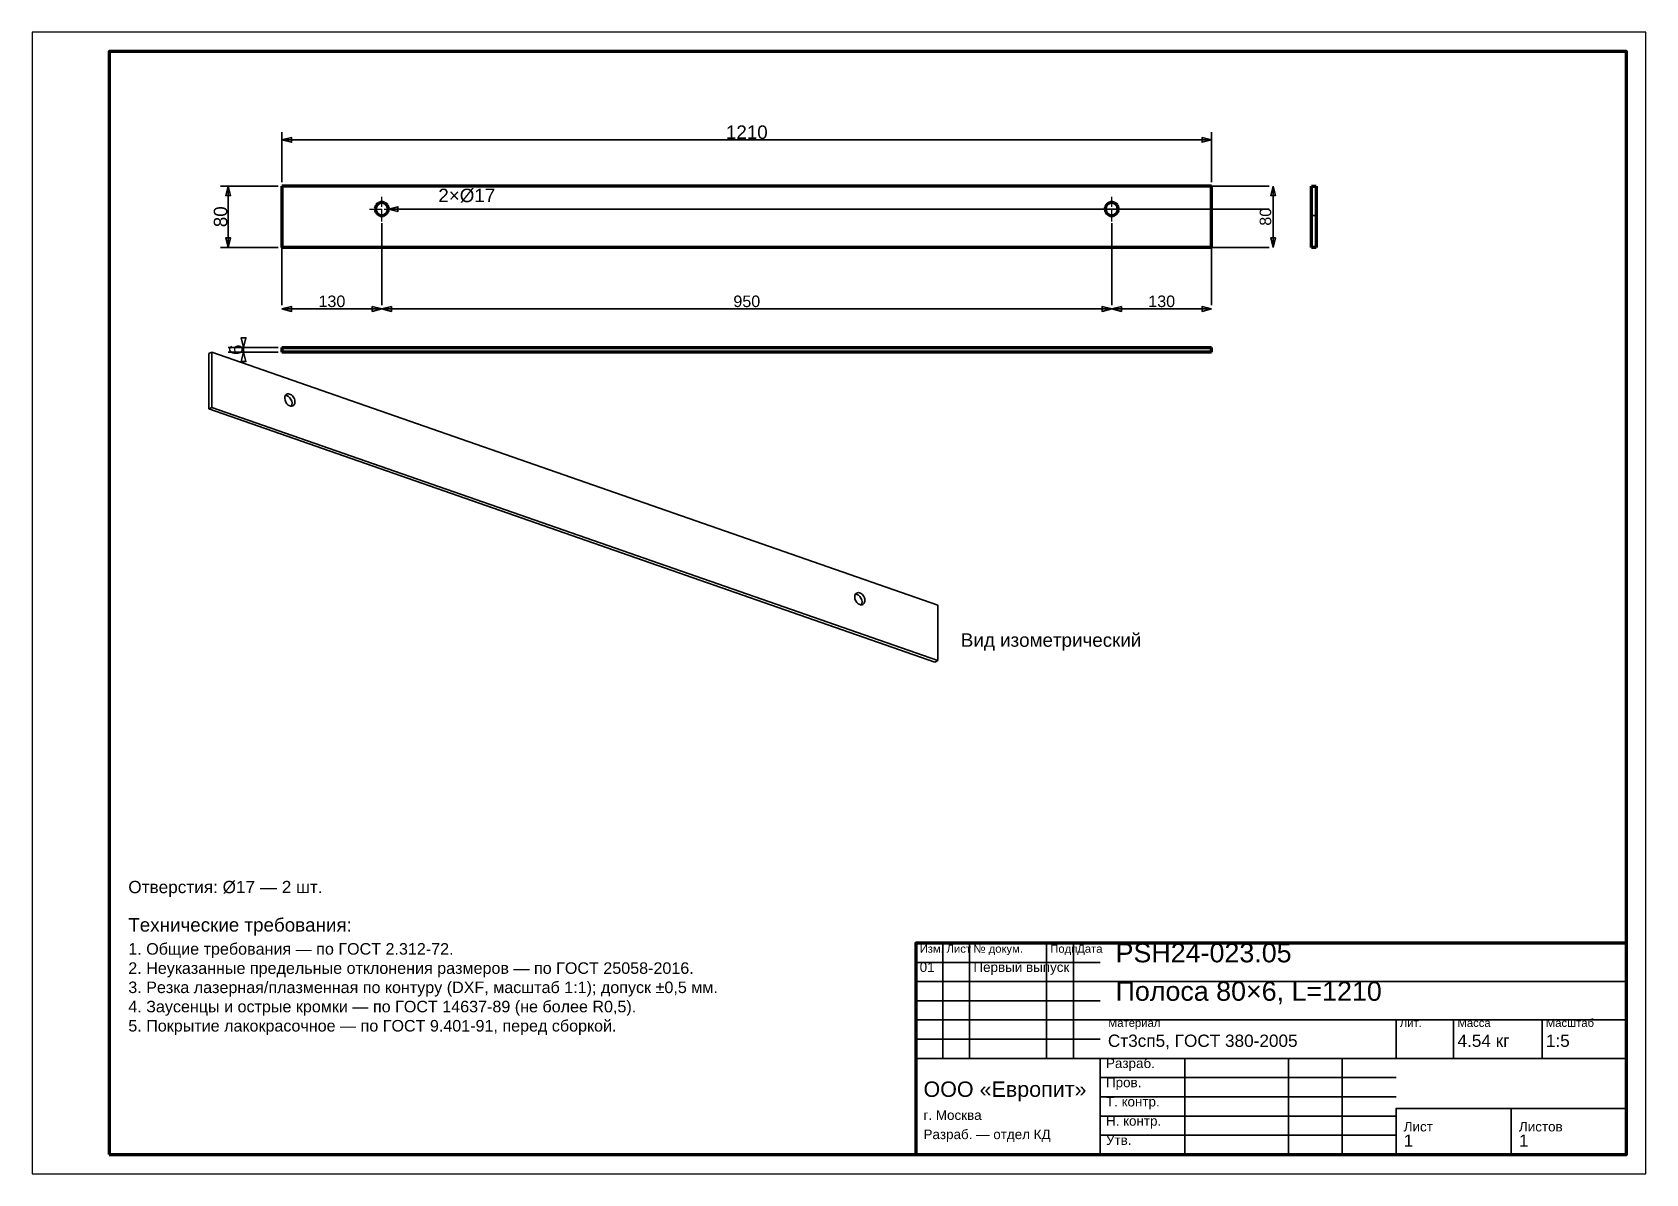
# Model space of a CAD drawing. Header units: millimetres. Extents: x 0 to 420, y 0 to 297.
import ezdxf
from ezdxf.enums import TextEntityAlignment as Align

# ---------------------------------------------------------------- set-up
doc = ezdxf.new("R2010")
doc.units = ezdxf.units.MM
doc.linetypes.add('CENTER', pattern=[5.08, 3.175, -0.635, 0.635, -0.635])
doc.linetypes.add('DASHED', pattern=[1.524, 1.27, -0.254])
doc.styles.add('GOST', font='Arial')

msp = doc.modelspace()

# ---------------------------------------------------------------- linework, layer by layer
at = {"color": 7, "lineweight": 35}
for p, q in [((65, 258), (65, 271)), ((65, 269), (307, 269)), ((307, 258), (307, 271)), ((64, 257), (49, 257)), ((51, 241), (51, 257)), ((307, 257), (322, 257)), ((322, 257), (321, 257)), ((323, 241), (323, 257)), ((92.7, 251), (104.7, 251)), ((94.7, 251), (322, 251)), ((104.7, 251), (109.7, 251)), ((284.7, 251), (322, 251)), ((91, 247.3), (91, 226)), ((281, 247.3), (281, 226)), ((64, 241), (49, 241)), ((65, 241), (65, 226)), ((307, 241), (307, 226)), ((307, 241), (322, 241)), ((322, 241), (321, 241)), ((65, 226), (65, 227)), ((91, 226), (91, 227)), ((91, 226), (91, 227)), ((281, 226), (281, 227)), ((281, 226), (281, 227)), ((307, 226), (307, 227)), ((65, 225), (91, 225)), ((91, 225), (281, 225)), ((281, 225), (307, 225)), ((64, 215), (51, 215)), ((55, 213.8), (55, 215)), ((64, 213.8), (51, 213.8)), ((237, 30), (237, 60)), ((244, 30), (244, 60)), ((264, 30), (264, 60)), ((271, 30), (271, 60)), ((230, 55), (278, 55)), ((230, 50), (278, 50)), ((278, 50), (415, 50)), ((230, 45), (278, 45)), ((230, 40), (278, 40)), ((278, 40), (415, 40)), ((355, 30), (355, 40)), ((370, 30), (370, 40)), ((393, 30), (393, 40)), ((230, 35), (278, 35)), ((230, 30), (278, 30)), ((278, 30), (415, 30)), ((300, 5), (300, 30)), ((327, 5), (327, 30)), ((341, 5), (341, 30)), ((278, 25), (355, 25)), ((278, 20), (355, 20)), ((355, 17), (415, 17)), ((278, 15), (355, 15)), ((278, 10), (355, 10))]:
    msp.add_line(p, q, dxfattribs=at)
at = {"color": 1, "lineweight": 70}
for p, q in [((65, 257), (65, 241)), ((307, 257), (65, 257)), ((307, 241), (307, 257)), ((333, 241), (333, 257)), ((333, 257), (334.2, 257)), ((334.2, 257), (334.2, 241)), ((89.93, 252.32), (89.61, 251.98)), ((90.32, 252.56), (89.93, 252.32)), ((90.77, 252.68), (90.32, 252.56)), ((91.23, 252.68), (90.77, 252.68)), ((91.68, 252.56), (91.23, 252.68)), ((92.07, 252.32), (91.68, 252.56)), ((92.39, 251.98), (92.07, 252.32)), ((279.93, 252.32), (279.61, 251.98)), ((280.32, 252.56), (279.93, 252.32)), ((280.77, 252.68), (280.32, 252.56)), ((281.23, 252.68), (280.77, 252.68)), ((281.68, 252.56), (281.23, 252.68)), ((282.07, 252.32), (281.68, 252.56)), ((282.39, 251.98), (282.07, 252.32)), ((89.4, 251.57), (89.3, 251.12)), ((89.3, 251.12), (89.34, 250.65)), ((89.34, 250.65), (89.49, 250.22)), ((89.61, 251.98), (89.4, 251.57)), ((89.49, 250.22), (89.76, 249.84)), ((89.76, 249.84), (90.12, 249.55)), ((90.12, 249.55), (90.54, 249.36)), ((90.54, 249.36), (91, 249.3)), ((91, 249.3), (91.46, 249.36)), ((91.46, 249.36), (91.88, 249.55)), ((91.88, 249.55), (92.24, 249.84)), ((92.24, 249.84), (92.51, 250.22)), ((92.6, 251.57), (92.39, 251.98)), ((92.51, 250.22), (92.66, 250.65)), ((92.7, 251.12), (92.6, 251.57)), ((92.66, 250.65), (92.7, 251.12)), ((279.4, 251.57), (279.3, 251.12)), ((279.3, 251.12), (279.34, 250.65)), ((279.34, 250.65), (279.49, 250.22)), ((279.61, 251.98), (279.4, 251.57)), ((279.49, 250.22), (279.76, 249.84)), ((279.76, 249.84), (280.12, 249.55)), ((280.12, 249.55), (280.54, 249.36)), ((280.54, 249.36), (281, 249.3)), ((281, 249.3), (281.46, 249.36)), ((281.46, 249.36), (281.88, 249.55)), ((281.88, 249.55), (282.24, 249.84)), ((282.24, 249.84), (282.51, 250.22)), ((282.6, 251.57), (282.39, 251.98)), ((282.51, 250.22), (282.66, 250.65)), ((282.7, 251.12), (282.6, 251.57)), ((282.66, 250.65), (282.7, 251.12)), ((307, 241), (65, 241)), ((334.2, 241), (333, 241)), ((65, 215), (65, 213.8)), ((65, 215), (307, 215)), ((307, 213.8), (307, 215)), ((307, 213.8), (65, 213.8))]:
    msp.add_line(p, q, dxfattribs=at)
at = {"color": 5, "linetype": 'DASHED', "lineweight": 35}
for p, q in [((65, 257), (307, 257)), ((65, 241), (65, 257)), ((307, 257), (307, 241)), ((334.2, 257), (333, 257)), ((333, 257), (333, 241)), ((334.2, 241), (334.2, 257)), ((89.61, 251.98), (89.93, 252.32)), ((89.93, 252.32), (90.32, 252.56)), ((90.32, 252.56), (90.77, 252.68)), ((90.77, 252.68), (91.23, 252.68)), ((91.23, 252.68), (91.68, 252.56)), ((91.68, 252.56), (92.07, 252.32)), ((92.07, 252.32), (92.39, 251.98)), ((279.61, 251.98), (279.93, 252.32)), ((279.93, 252.32), (280.32, 252.56)), ((280.32, 252.56), (280.77, 252.68)), ((280.77, 252.68), (281.23, 252.68)), ((281.23, 252.68), (281.68, 252.56)), ((281.68, 252.56), (282.07, 252.32)), ((282.07, 252.32), (282.39, 251.98)), ((333, 252.66), (333, 252.7)), ((333, 252.7), (333, 252.66)), ((333, 252.66), (333, 252.7)), ((333, 252.7), (333, 252.66)), ((333, 252.53), (333, 252.66)), ((333, 252.66), (333, 252.53)), ((333, 252.53), (333, 252.66)), ((333, 252.66), (333, 252.53)), ((333, 252.33), (333, 252.53)), ((333, 252.53), (333, 252.33)), ((333, 252.33), (333, 252.53)), ((333, 252.53), (333, 252.33)), ((333, 252.06), (333, 252.33)), ((333, 252.33), (333, 252.06)), ((333, 252.06), (333, 252.33)), ((333, 252.33), (333, 252.06)), ((333, 251.74), (333, 252.06)), ((333, 252.06), (333, 251.74)), ((333, 251.74), (333, 252.06)), ((333, 252.06), (333, 251.74)), ((334.2, 252.66), (334.2, 252.7)), ((334.2, 252.7), (334.2, 252.66)), ((334.2, 252.66), (334.2, 252.7)), ((334.2, 252.7), (334.2, 252.66)), ((334.2, 252.53), (334.2, 252.66)), ((334.2, 252.66), (334.2, 252.53)), ((334.2, 252.53), (334.2, 252.66)), ((334.2, 252.66), (334.2, 252.53)), ((334.2, 252.33), (334.2, 252.53)), ((334.2, 252.53), (334.2, 252.33)), ((334.2, 252.33), (334.2, 252.53)), ((334.2, 252.53), (334.2, 252.33)), ((334.2, 252.06), (334.2, 252.33)), ((334.2, 252.33), (334.2, 252.06)), ((334.2, 252.06), (334.2, 252.33)), ((334.2, 252.33), (334.2, 252.06)), ((334.2, 251.74), (334.2, 252.06)), ((334.2, 252.06), (334.2, 251.74)), ((334.2, 251.74), (334.2, 252.06)), ((334.2, 252.06), (334.2, 251.74)), ((89.3, 251.12), (89.4, 251.57)), ((89.34, 250.65), (89.3, 251.12)), ((89.49, 250.22), (89.34, 250.65)), ((89.4, 251.57), (89.61, 251.98)), ((89.76, 249.84), (89.49, 250.22)), ((90.12, 249.55), (89.76, 249.84)), ((90.54, 249.36), (90.12, 249.55)), ((91, 249.3), (90.54, 249.36)), ((91.46, 249.36), (91, 249.3)), ((91.88, 249.55), (91.46, 249.36)), ((92.24, 249.84), (91.88, 249.55)), ((92.51, 250.22), (92.24, 249.84)), ((92.39, 251.98), (92.6, 251.57)), ((92.66, 250.65), (92.51, 250.22)), ((92.6, 251.57), (92.7, 251.12)), ((92.7, 251.12), (92.66, 250.65)), ((279.3, 251.12), (279.4, 251.57)), ((279.34, 250.65), (279.3, 251.12)), ((279.49, 250.22), (279.34, 250.65)), ((279.4, 251.57), (279.61, 251.98)), ((279.76, 249.84), (279.49, 250.22)), ((280.12, 249.55), (279.76, 249.84)), ((280.54, 249.36), (280.12, 249.55)), ((281, 249.3), (280.54, 249.36)), ((281.46, 249.36), (281, 249.3)), ((281.88, 249.55), (281.46, 249.36)), ((282.24, 249.84), (281.88, 249.55)), ((282.51, 250.22), (282.24, 249.84)), ((282.39, 251.98), (282.6, 251.57)), ((282.66, 250.65), (282.51, 250.22)), ((282.6, 251.57), (282.7, 251.12)), ((282.7, 251.12), (282.66, 250.65)), ((333, 251.38), (333, 251.74)), ((333, 251.74), (333, 251.38)), ((333, 251.38), (333, 251.74)), ((333, 251.74), (333, 251.38)), ((333, 251), (333, 251.38)), ((333, 251.38), (333, 251)), ((333, 251), (333, 251.38)), ((333, 251.38), (333, 251)), ((333, 250.62), (333, 251)), ((333, 251), (333, 250.62)), ((333, 250.62), (333, 251)), ((333, 251), (333, 250.62)), ((333, 250.26), (333, 250.62)), ((333, 250.62), (333, 250.26)), ((333, 250.26), (333, 250.62)), ((333, 250.62), (333, 250.26)), ((333, 249.94), (333, 250.26)), ((333, 250.26), (333, 249.94)), ((333, 249.94), (333, 250.26)), ((333, 250.26), (333, 249.94)), ((333, 249.67), (333, 249.94)), ((333, 249.94), (333, 249.67)), ((333, 249.67), (333, 249.94)), ((333, 249.94), (333, 249.67)), ((333, 249.47), (333, 249.67)), ((333, 249.67), (333, 249.47)), ((333, 249.47), (333, 249.67)), ((333, 249.67), (333, 249.47)), ((333, 249.34), (333, 249.47)), ((333, 249.47), (333, 249.34)), ((333, 249.34), (333, 249.47)), ((333, 249.47), (333, 249.34)), ((333, 249.3), (333, 249.34)), ((333, 249.34), (333, 249.3)), ((333, 249.3), (333, 249.34)), ((333, 249.34), (333, 249.3)), ((334.2, 249.3), (333, 249.3)), ((334.2, 249.3), (333, 249.3)), ((334.2, 251.38), (334.2, 251.74)), ((334.2, 251.74), (334.2, 251.38)), ((334.2, 251.38), (334.2, 251.74)), ((334.2, 251.74), (334.2, 251.38)), ((334.2, 251), (334.2, 251.38)), ((334.2, 251.38), (334.2, 251)), ((334.2, 251), (334.2, 251.38)), ((334.2, 251.38), (334.2, 251)), ((334.2, 250.62), (334.2, 251)), ((334.2, 251), (334.2, 250.62)), ((334.2, 250.62), (334.2, 251)), ((334.2, 251), (334.2, 250.62)), ((334.2, 250.26), (334.2, 250.62)), ((334.2, 250.62), (334.2, 250.26)), ((334.2, 250.26), (334.2, 250.62)), ((334.2, 250.62), (334.2, 250.26)), ((334.2, 249.94), (334.2, 250.26)), ((334.2, 250.26), (334.2, 249.94)), ((334.2, 249.94), (334.2, 250.26)), ((334.2, 250.26), (334.2, 249.94)), ((334.2, 249.67), (334.2, 249.94)), ((334.2, 249.94), (334.2, 249.67)), ((334.2, 249.67), (334.2, 249.94)), ((334.2, 249.94), (334.2, 249.67)), ((334.2, 249.47), (334.2, 249.67)), ((334.2, 249.67), (334.2, 249.47)), ((334.2, 249.47), (334.2, 249.67)), ((334.2, 249.67), (334.2, 249.47)), ((334.2, 249.34), (334.2, 249.47)), ((334.2, 249.47), (334.2, 249.34)), ((334.2, 249.34), (334.2, 249.47)), ((334.2, 249.47), (334.2, 249.34)), ((334.2, 249.3), (334.2, 249.34)), ((334.2, 249.34), (334.2, 249.3)), ((334.2, 249.3), (334.2, 249.34)), ((334.2, 249.34), (334.2, 249.3)), ((307, 241), (65, 241)), ((333, 241), (334.2, 241)), ((65, 213.8), (65, 215)), ((65, 215), (307, 215)), ((89.31, 215), (89.3, 215)), ((89.3, 215), (89.34, 215)), ((89.34, 215), (89.31, 215)), ((89.4, 215), (89.34, 215)), ((89.34, 215), (89.47, 215)), ((89.47, 215), (89.4, 215)), ((89.56, 215), (89.47, 215)), ((89.47, 215), (89.67, 215)), ((89.67, 215), (89.56, 215)), ((89.8, 215), (89.67, 215)), ((89.67, 215), (89.94, 215)), ((89.94, 215), (89.8, 215)), ((90.1, 215), (89.94, 215)), ((89.94, 215), (90.26, 215)), ((90.26, 215), (90.1, 215)), ((90.44, 215), (90.26, 215)), ((90.26, 215), (90.62, 215)), ((90.62, 215), (90.44, 215)), ((90.81, 215), (90.62, 215)), ((90.62, 215), (91, 215)), ((91, 215), (90.81, 215)), ((91, 215), (91.38, 215)), ((91.19, 215), (91, 215)), ((91.38, 215), (91.19, 215)), ((91.38, 215), (91.74, 215)), ((91.56, 215), (91.38, 215)), ((91.74, 215), (91.56, 215)), ((91.74, 215), (92.06, 215)), ((91.9, 215), (91.74, 215)), ((92.06, 215), (91.9, 215)), ((92.06, 215), (92.33, 215)), ((92.2, 215), (92.06, 215)), ((92.33, 215), (92.2, 215)), ((92.33, 215), (92.53, 215)), ((92.44, 215), (92.33, 215)), ((92.53, 215), (92.44, 215)), ((92.53, 215), (92.66, 215)), ((92.6, 215), (92.53, 215)), ((92.66, 215), (92.6, 215)), ((92.66, 215), (92.7, 215)), ((92.69, 215), (92.66, 215)), ((92.7, 215), (92.69, 215)), ((279.31, 215), (279.3, 215)), ((279.3, 215), (279.34, 215)), ((279.34, 215), (279.31, 215)), ((279.4, 215), (279.34, 215)), ((279.34, 215), (279.47, 215)), ((279.47, 215), (279.4, 215)), ((279.56, 215), (279.47, 215)), ((279.47, 215), (279.67, 215)), ((279.67, 215), (279.56, 215)), ((279.8, 215), (279.67, 215)), ((279.67, 215), (279.94, 215)), ((279.94, 215), (279.8, 215)), ((280.1, 215), (279.94, 215)), ((279.94, 215), (280.26, 215)), ((280.26, 215), (280.1, 215)), ((280.44, 215), (280.26, 215)), ((280.26, 215), (280.62, 215)), ((280.62, 215), (280.44, 215)), ((280.81, 215), (280.62, 215)), ((280.62, 215), (281, 215)), ((281, 215), (280.81, 215)), ((281, 215), (281.38, 215)), ((281.19, 215), (281, 215)), ((281.38, 215), (281.19, 215)), ((281.38, 215), (281.74, 215)), ((281.56, 215), (281.38, 215)), ((281.74, 215), (281.56, 215)), ((281.74, 215), (282.06, 215)), ((281.9, 215), (281.74, 215)), ((282.06, 215), (281.9, 215)), ((282.06, 215), (282.33, 215)), ((282.2, 215), (282.06, 215)), ((282.33, 215), (282.2, 215)), ((282.33, 215), (282.53, 215)), ((282.44, 215), (282.33, 215)), ((282.53, 215), (282.44, 215)), ((282.53, 215), (282.66, 215)), ((282.6, 215), (282.53, 215)), ((282.66, 215), (282.6, 215)), ((282.66, 215), (282.7, 215)), ((282.69, 215), (282.66, 215)), ((282.7, 215), (282.69, 215)), ((307, 215), (307, 213.8)), ((65, 213.8), (307, 213.8)), ((89.34, 213.8), (89.3, 213.8)), ((89.3, 213.8), (89.31, 213.8)), ((89.31, 213.8), (89.34, 213.8)), ((89.47, 213.8), (89.34, 213.8)), ((89.34, 213.8), (89.4, 213.8)), ((89.4, 213.8), (89.47, 213.8)), ((89.67, 213.8), (89.47, 213.8)), ((89.47, 213.8), (89.56, 213.8)), ((89.56, 213.8), (89.67, 213.8)), ((89.94, 213.8), (89.67, 213.8)), ((89.67, 213.8), (89.8, 213.8)), ((89.8, 213.8), (89.94, 213.8)), ((90.26, 213.8), (89.94, 213.8)), ((89.94, 213.8), (90.1, 213.8)), ((90.1, 213.8), (90.26, 213.8)), ((90.62, 213.8), (90.26, 213.8)), ((90.26, 213.8), (90.44, 213.8)), ((90.44, 213.8), (90.62, 213.8)), ((91, 213.8), (90.62, 213.8)), ((90.62, 213.8), (90.81, 213.8)), ((90.81, 213.8), (91, 213.8)), ((91, 213.8), (91.19, 213.8)), ((91.38, 213.8), (91, 213.8)), ((91.19, 213.8), (91.38, 213.8)), ((91.38, 213.8), (91.56, 213.8)), ((91.74, 213.8), (91.38, 213.8)), ((91.56, 213.8), (91.74, 213.8)), ((91.74, 213.8), (91.9, 213.8)), ((92.06, 213.8), (91.74, 213.8)), ((91.9, 213.8), (92.06, 213.8)), ((92.06, 213.8), (92.2, 213.8)), ((92.33, 213.8), (92.06, 213.8)), ((92.2, 213.8), (92.33, 213.8)), ((92.33, 213.8), (92.44, 213.8)), ((92.53, 213.8), (92.33, 213.8)), ((92.44, 213.8), (92.53, 213.8)), ((92.53, 213.8), (92.6, 213.8)), ((92.66, 213.8), (92.53, 213.8)), ((92.6, 213.8), (92.66, 213.8)), ((92.66, 213.8), (92.69, 213.8)), ((92.7, 213.8), (92.66, 213.8)), ((92.69, 213.8), (92.7, 213.8)), ((279.34, 213.8), (279.3, 213.8)), ((279.3, 213.8), (279.31, 213.8)), ((279.31, 213.8), (279.34, 213.8)), ((279.47, 213.8), (279.34, 213.8)), ((279.34, 213.8), (279.4, 213.8)), ((279.4, 213.8), (279.47, 213.8)), ((279.67, 213.8), (279.47, 213.8)), ((279.47, 213.8), (279.56, 213.8)), ((279.56, 213.8), (279.67, 213.8)), ((279.94, 213.8), (279.67, 213.8)), ((279.67, 213.8), (279.8, 213.8)), ((279.8, 213.8), (279.94, 213.8)), ((280.26, 213.8), (279.94, 213.8)), ((279.94, 213.8), (280.1, 213.8)), ((280.1, 213.8), (280.26, 213.8)), ((280.62, 213.8), (280.26, 213.8)), ((280.26, 213.8), (280.44, 213.8)), ((280.44, 213.8), (280.62, 213.8)), ((281, 213.8), (280.62, 213.8)), ((280.62, 213.8), (280.81, 213.8)), ((280.81, 213.8), (281, 213.8)), ((281, 213.8), (281.19, 213.8)), ((281.38, 213.8), (281, 213.8)), ((281.19, 213.8), (281.38, 213.8)), ((281.38, 213.8), (281.56, 213.8)), ((281.74, 213.8), (281.38, 213.8)), ((281.56, 213.8), (281.74, 213.8)), ((281.74, 213.8), (281.9, 213.8)), ((282.06, 213.8), (281.74, 213.8)), ((281.9, 213.8), (282.06, 213.8)), ((282.06, 213.8), (282.2, 213.8)), ((282.33, 213.8), (282.06, 213.8)), ((282.2, 213.8), (282.33, 213.8)), ((282.33, 213.8), (282.44, 213.8)), ((282.53, 213.8), (282.33, 213.8)), ((282.44, 213.8), (282.53, 213.8)), ((282.53, 213.8), (282.6, 213.8)), ((282.66, 213.8), (282.53, 213.8)), ((282.6, 213.8), (282.66, 213.8)), ((282.66, 213.8), (282.69, 213.8)), ((282.7, 213.8), (282.66, 213.8)), ((282.69, 213.8), (282.7, 213.8))]:
    msp.add_line(p, q, dxfattribs=at)
at = {"color": 4, "linetype": 'CENTER', "lineweight": 25}
for p, q in [((91, 247.8), (91, 254.2)), ((281, 247.8), (281, 254.2)), ((87.8, 251), (94.2, 251)), ((277.8, 251), (284.2, 251))]:
    msp.add_line(p, q, dxfattribs=at)
at = {"color": 1, "lineweight": 35}
for p, q in [((46, 213.39), (46.75, 213.8)), ((46, 198.99), (46, 213.39)), ((46.75, 213.8), (46.75, 199.4)), ((235.72, 147.92), (46.75, 213.8)), ((65.74, 201.99), (65.72, 201.76)), ((65.72, 201.76), (65.8, 201.26)), ((65.78, 202.2), (65.74, 201.99)), ((65.85, 202.4), (65.78, 202.2)), ((65.96, 202.57), (65.85, 202.4)), ((65.92, 202.51), (66.11, 202.49)), ((66.09, 202.71), (65.96, 202.57)), ((66.24, 202.81), (66.09, 202.71)), ((66.11, 202.49), (66.31, 202.44)), ((66.46, 202.9), (66.24, 202.81)), ((66.31, 202.44), (66.71, 202.23)), ((66.7, 202.92), (66.46, 202.9)), ((66.96, 202.88), (66.7, 202.92)), ((66.71, 202.23), (67.06, 201.9)), ((67.22, 202.78), (66.96, 202.88)), ((67.06, 201.9), (67.35, 201.49)), ((67.47, 202.63), (67.22, 202.78)), ((67.71, 202.42), (67.47, 202.63)), ((67.92, 202.17), (67.71, 202.42)), ((68.1, 201.89), (67.92, 202.17)), ((68.24, 201.59), (68.1, 201.89)), ((46.75, 199.4), (46, 198.99)), ((46, 198.99), (234.97, 133.11)), ((46.75, 199.4), (235.72, 133.52)), ((65.8, 201.26), (65.99, 200.78)), ((65.99, 200.78), (66.28, 200.35)), ((66.28, 200.35), (66.65, 200.01)), ((66.65, 200.01), (66.85, 199.88)), ((66.85, 199.88), (67.05, 199.79)), ((67.05, 199.79), (67.27, 199.74)), ((67.27, 199.74), (67.48, 199.72)), ((67.35, 201.49), (67.55, 201.02)), ((67.53, 199.9), (67.44, 199.72)), ((67.48, 199.72), (67.68, 199.76)), ((67.59, 200.09), (67.53, 199.9)), ((67.55, 201.02), (67.63, 200.54)), ((67.63, 200.54), (67.59, 200.09)), ((67.68, 199.76), (67.87, 199.83)), ((67.87, 199.83), (68.05, 199.97)), ((68.05, 199.97), (68.21, 200.16)), ((68.21, 200.16), (68.31, 200.4)), ((68.33, 201.28), (68.24, 201.59)), ((68.31, 200.4), (68.37, 200.67)), ((68.38, 200.97), (68.33, 201.28)), ((68.37, 200.67), (68.38, 200.97)), ((214.1, 150.27), (214.09, 150.03)), ((214.09, 150.03), (214.16, 149.54)), ((214.15, 150.48), (214.1, 150.27)), ((214.22, 150.68), (214.15, 150.48)), ((214.16, 149.54), (214.35, 149.06)), ((214.32, 150.85), (214.22, 150.68)), ((214.28, 150.79), (214.48, 150.77)), ((214.45, 150.99), (214.32, 150.85)), ((214.35, 149.06), (214.65, 148.63)), ((214.6, 151.09), (214.45, 150.99)), ((214.48, 150.77), (214.68, 150.72)), ((214.82, 151.18), (214.6, 151.09)), ((214.65, 148.63), (215.01, 148.29)), ((214.68, 150.72), (215.07, 150.51)), ((215.07, 151.2), (214.82, 151.18)), ((215.01, 148.29), (215.21, 148.16)), ((215.32, 151.16), (215.07, 151.2)), ((215.07, 150.51), (215.43, 150.18)), ((215.21, 148.16), (215.42, 148.07)), ((215.58, 151.06), (215.32, 151.16)), ((215.42, 148.07), (215.64, 148.02)), ((215.43, 150.18), (215.72, 149.76)), ((215.84, 150.91), (215.58, 151.06)), ((215.64, 148.02), (215.85, 148)), ((215.72, 149.76), (215.91, 149.3)), ((215.89, 148.18), (215.8, 148)), ((216.08, 150.7), (215.84, 150.91)), ((215.85, 148), (216.05, 148.03)), ((215.96, 148.37), (215.89, 148.18)), ((215.91, 149.3), (215.99, 148.82)), ((215.99, 148.82), (215.96, 148.37)), ((216.05, 148.03), (216.23, 148.11)), ((216.29, 150.45), (216.08, 150.7)), ((216.23, 148.11), (216.42, 148.25)), ((216.47, 150.17), (216.29, 150.45)), ((216.42, 148.25), (216.57, 148.44)), ((216.61, 149.87), (216.47, 150.17)), ((216.57, 148.44), (216.68, 148.68)), ((216.7, 149.56), (216.61, 149.87)), ((216.68, 148.68), (216.73, 148.95)), ((216.74, 149.25), (216.7, 149.56)), ((216.73, 148.95), (216.74, 149.25)), ((235.72, 133.52), (235.72, 147.92)), ((234.97, 133.11), (235.72, 133.52))]:
    msp.add_line(p, q, dxfattribs=at)
at = {"color": 7, "lineweight": 25}
msp.add_lwpolyline([(0, 0), (420, 0), (420, 297), (0, 297)], close=True, dxfattribs=at)
at = {"color": 7, "lineweight": 70}
for points in [[(20, 5), (415, 5), (415, 292), (20, 292)], [(230, 5), (415, 5), (415, 60), (230, 60)]]:
    msp.add_lwpolyline(points, close=True, dxfattribs=at)
at = {"color": 7, "lineweight": 35}
for points in [[(65, 269), (67.5, 268.38), (67.5, 269.62)], [(307, 269), (304.5, 269.62), (304.5, 268.38)], [(51, 257), (50.38, 254.5), (51.62, 254.5)], [(323, 257), (322.38, 254.5), (323.62, 254.5)], [(92.7, 251), (95.2, 250.38), (95.2, 251.62)], [(51, 241), (51.62, 243.5), (50.38, 243.5)], [(323, 241), (323.62, 243.5), (322.38, 243.5)], [(65, 225), (67.5, 224.38), (67.5, 225.62)], [(91, 225), (88.5, 225.62), (88.5, 224.38)], [(91, 225), (93.5, 224.38), (93.5, 225.62)], [(281, 225), (278.5, 225.62), (278.5, 224.38)], [(281, 225), (283.5, 224.38), (283.5, 225.62)], [(307, 225), (304.5, 225.62), (304.5, 224.38)], [(55, 215), (55.62, 217.5), (54.38, 217.5)], [(55, 213.8), (54.38, 211.3), (55.62, 211.3)], [(230, 5), (278, 5), (278, 30), (230, 30)], [(355, 5), (385, 5), (385, 17), (355, 17)], [(385, 5), (415, 5), (415, 17), (385, 17)]]:
    msp.add_lwpolyline(points, close=True, dxfattribs=at)

# ---------------------------------------------------------------- texts
at = {"color": 7, "style": 'GOST'}
for s, height, p in [('1210', 3.5, (186, 271)), ('130', 3, (78, 227)), ('950', 3, (186, 227)), ('130', 3, (294, 227))]:
    msp.add_text(s, height=height, dxfattribs=at).set_placement(p, align=Align.MIDDLE)
msp.add_text('2×Ø17', height=3.5, dxfattribs=at).set_placement((105.7, 252.8))
for s, height, p in [('80', 3.5, (49, 249)), ('80', 3, (321, 249)), ('6', 3.5, (53, 214.4))]:
    msp.add_text(s, height=height, rotation=90, dxfattribs=at).set_placement(p, align=Align.MIDDLE)
at = {"color": 3, "style": 'GOST'}
for s, height, p in [('Вид изометрический', 3.5, (241.72, 137.11)), ('Технические требования:', 3.5, (25, 63)), ('1. Общие требования — по ГОСТ 2.312-72.', 3, (25, 57)), ('Изм.', 2.1, (231, 57.5)), ('Лист', 2.1, (238, 57.5)), ('№ докум.', 2.1, (245, 57.5)), ('Подп.', 2.1, (265, 57.5)), ('Дата', 2.1, (272, 57.5)), ('PSH24-023.05', 5, (282, 55)), ('2. Неуказанные предельные отклонения размеров — по ГОСТ 25058-2016.', 3, (25, 52)), ('01', 2.5, (231, 52.5)), ('Первый выпуск', 2.5, (245, 52.5)), ('3. Резка лазерная/плазменная по контуру (DXF, масштаб 1:1); допуск ±0,5 мм.', 3, (25, 47)), ('Полоса 80×6, L=1210', 5, (282, 45)), ('4. Заусенцы и острые кромки — по ГОСТ 14637-89 (не более R0,5).', 3, (25, 42)), ('5. Покрытие лакокрасочное — по ГОСТ 9.401-91, перед сборкой.', 3, (25, 37)), ('Материал', 2.1, (280, 38.2)), ('Лит.', 2.1, (356, 38.2)), ('Масса', 2.1, (371, 38.2)), ('Масштаб', 2.1, (394, 38.2)), ('Ст3сп5, ГОСТ 380-2005', 3.2, (280, 33)), ('4.54 кг', 3.2, (371, 33)), ('1:5', 3.2, (394, 33)), ('Разраб.', 2.5, (279.5, 27.5)), ('ООО «Европит»', 4, (232, 20)), ('Пров.', 2.5, (279.5, 22.5)), ('Т. контр.', 2.5, (279.5, 17.5)), ('г. Москва', 2.5, (232, 14)), ('Н. контр.', 2.5, (279.5, 12.5)), ('Лист', 2.5, (357, 11)), ('Листов', 2.5, (387, 11)), ('Разраб. — отдел КД', 2.5, (232, 9)), ('Утв.', 2.5, (279.5, 7.5)), ('1', 3.2, (357, 7)), ('1', 3.2, (387, 7))]:
    msp.add_text(s, height=height, dxfattribs=at).set_placement(p)
at = {"color": 6, "style": 'GOST'}
msp.add_text('Отверстия: Ø17 — 2 шт.', height=3.2, dxfattribs=at).set_placement((25, 73))

doc.saveas('drawing.dxf')
